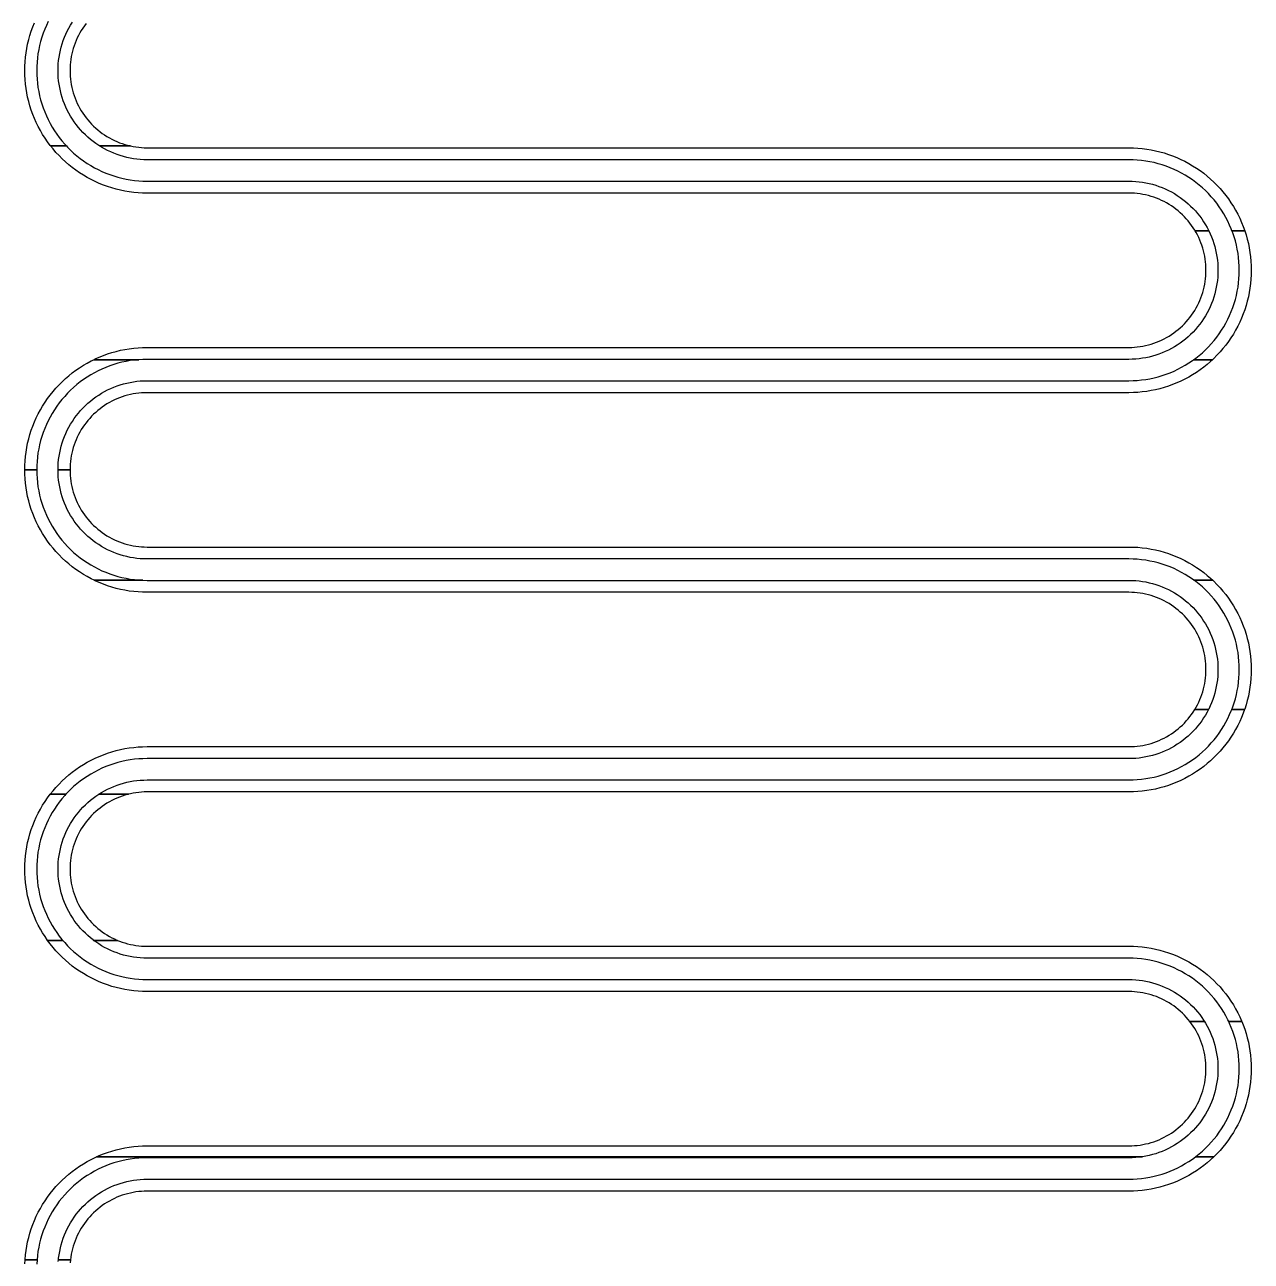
# Model space of a CAD drawing. Extents: x -4550 to 4550, y -4550 to 4550.
# Drawn here: x 43 to 657, y 480 to 1100 of the extents above; entities that cross this region are included whole.
import ezdxf

# ---------------------------------------------------------------- set-up
doc = ezdxf.new("R2010")
doc.units = 0
doc.layers.add('L1D0', color=3, linetype='CONTINUOUS')

msp = doc.modelspace()

# ---------------------------------------------------------------- linework, layer by layer
at = {"layer": 'L1D0'}
for points in [[(54.397, 1101.26), (53.493, 1099.342), (52.663, 1097.391), (51.908, 1095.409), (51.23, 1093.4), (50.629, 1091.367), (50.106, 1089.312), (49.662, 1087.238), (49.299, 1085.149), (49.015, 1083.048), (48.812, 1080.937), (48.691, 1078.82), (48.65, 1076.7), (48.691, 1074.58), (48.812, 1072.463), (49.015, 1070.352), (49.299, 1068.251), (49.662, 1066.162), (50.106, 1064.088), (50.629, 1062.033), (51.23, 1060), (51.908, 1057.991), (52.663, 1056.009), (53.493, 1054.058), (54.397, 1052.14), (55.374, 1050.258), (56.423, 1048.415), (57.541, 1046.614), (58.728, 1044.856), (59.981, 1043.145), (61.298, 1041.484), (62.678, 1039.874), (63.511, 1038.975), (55.626, 1038.975), (55.442, 1039.204), (54.105, 1041.003), (52.834, 1042.849), (51.632, 1044.74), (50.5, 1046.674), (49.439, 1048.648), (48.451, 1050.66), (47.537, 1052.706), (46.698, 1054.784), (45.936, 1056.891), (45.251, 1059.025), (44.645, 1061.183), (44.118, 1063.361), (43.671, 1065.557), (43.304, 1067.767), (43.018, 1069.99), (42.814, 1072.222), (42.691, 1074.459), (42.65, 1076.7), (42.691, 1078.941), (42.814, 1081.178), (43.018, 1083.41), (43.304, 1085.633), (43.671, 1087.843), (44.118, 1090.039), (44.645, 1092.217), (45.251, 1094.375), (45.936, 1096.509), (46.698, 1098.616), (47.537, 1100.694)], [(73.409, 1100.322), (72.566, 1099.189), (71.766, 1098.026), (71.009, 1096.834), (70.295, 1095.616), (69.627, 1094.372), (69.004, 1093.105), (68.429, 1091.816), (67.9, 1090.507), (67.42, 1089.179), (66.989, 1087.835), (66.607, 1086.476), (66.275, 1085.104), (65.993, 1083.72), (65.762, 1082.327), (65.582, 1080.927), (65.453, 1079.521), (65.376, 1078.112), (65.35, 1076.7), (65.376, 1075.288), (65.453, 1073.879), (65.582, 1072.473), (65.762, 1071.073), (65.993, 1069.68), (66.275, 1068.296), (66.607, 1066.924), (66.989, 1065.565), (67.42, 1064.221), (67.9, 1062.893), (68.429, 1061.584), (69.004, 1060.295), (69.627, 1059.028), (70.295, 1057.784), (71.009, 1056.566), (71.766, 1055.374), (72.566, 1054.211), (73.409, 1053.078), (74.292, 1051.977), (75.215, 1050.908), (76.176, 1049.874), (77.174, 1048.876), (78.208, 1047.915), (79.277, 1046.992), (80.378, 1046.109), (81.511, 1045.266), (82.674, 1044.466), (83.866, 1043.709), (85.084, 1042.995), (86.328, 1042.327), (87.595, 1041.704), (88.884, 1041.129), (90.193, 1040.6), (91.521, 1040.12), (92.865, 1039.689), (94.224, 1039.307), (95.596, 1038.975), (80.128, 1038.975), (79.73, 1039.222), (78.312, 1040.179), (76.932, 1041.19), (75.592, 1042.253), (74.293, 1043.366), (73.038, 1044.529), (71.829, 1045.738), (70.666, 1046.993), (69.553, 1048.292), (68.49, 1049.632), (67.479, 1051.012), (66.522, 1052.43), (65.62, 1053.883), (64.774, 1055.37), (63.986, 1056.888), (63.257, 1058.435), (62.587, 1060.009), (61.978, 1061.608), (61.431, 1063.228), (60.946, 1064.869), (60.524, 1066.526), (60.167, 1068.199), (59.873, 1069.884), (59.645, 1071.579), (59.481, 1073.282), (59.383, 1074.99), (59.35, 1076.7), (59.383, 1078.41), (59.481, 1080.118), (59.645, 1081.821), (59.873, 1083.516), (60.167, 1085.201), (60.524, 1086.874), (60.946, 1088.531), (61.431, 1090.172), (61.978, 1091.792), (62.587, 1093.391), (63.257, 1094.965), (63.986, 1096.512), (64.774, 1098.03), (65.62, 1099.517), (66.522, 1100.97)], [(42.691, 478.941), (42.8, 480.927), (48.811, 480.927), (48.691, 478.82)], [(59.481, 480.118), (59.559, 480.927), (65.582, 480.927), (65.453, 479.521)]]:
    msp.add_lwpolyline(points, dxfattribs=at)
for points in [[(629.18, 996.512), (628.991, 996.834), (628.234, 998.026), (627.434, 999.189), (626.591, 1000.322), (625.708, 1001.423), (624.785, 1002.492), (623.824, 1003.526), (622.826, 1004.524), (621.792, 1005.485), (620.723, 1006.408), (619.622, 1007.291), (618.489, 1008.134), (617.326, 1008.934), (616.134, 1009.691), (614.916, 1010.405), (613.672, 1011.073), (612.405, 1011.696), (611.116, 1012.271), (609.807, 1012.8), (608.479, 1013.28), (607.135, 1013.711), (605.776, 1014.093), (604.404, 1014.425), (603.02, 1014.707), (601.627, 1014.938), (600.227, 1015.118), (598.821, 1015.247), (597.412, 1015.324), (596, 1015.35), (104, 1015.35), (101.759, 1015.391), (99.522, 1015.514), (97.29, 1015.718), (95.067, 1016.004), (92.857, 1016.371), (90.661, 1016.818), (88.483, 1017.345), (86.325, 1017.951), (84.191, 1018.636), (82.084, 1019.398), (80.006, 1020.237), (77.96, 1021.151), (75.948, 1022.139), (73.974, 1023.2), (72.04, 1024.332), (70.149, 1025.534), (68.303, 1026.805), (66.504, 1028.142), (64.756, 1029.543), (63.06, 1031.008), (61.419, 1032.534), (59.834, 1034.119), (58.308, 1035.76), (56.843, 1037.456), (55.626, 1038.975), (63.511, 1038.975), (64.119, 1038.319), (65.619, 1036.819), (67.174, 1035.378), (68.784, 1033.998), (70.445, 1032.681), (72.156, 1031.428), (73.914, 1030.241), (75.715, 1029.123), (77.558, 1028.074), (79.44, 1027.097), (81.358, 1026.193), (83.309, 1025.363), (85.291, 1024.608), (87.3, 1023.93), (89.333, 1023.329), (91.388, 1022.806), (93.462, 1022.362), (95.551, 1021.999), (97.652, 1021.715), (99.763, 1021.512), (101.88, 1021.391), (104, 1021.35), (596, 1021.35), (597.71, 1021.317), (599.418, 1021.219), (601.121, 1021.055), (602.816, 1020.827), (604.501, 1020.533), (606.174, 1020.176), (607.831, 1019.754), (609.472, 1019.269), (611.092, 1018.722), (612.691, 1018.113), (614.265, 1017.443), (615.812, 1016.714), (617.33, 1015.926), (618.817, 1015.08), (620.27, 1014.178), (621.688, 1013.221), (623.068, 1012.21), (624.408, 1011.147), (625.707, 1010.034), (626.962, 1008.871), (628.171, 1007.662), (629.334, 1006.407), (630.447, 1005.108), (631.51, 1003.768), (632.521, 1002.388), (633.478, 1000.97), (634.38, 999.517), (635.226, 998.03), (636.014, 996.512)], [(647.672, 996.512), (647.337, 997.391), (646.507, 999.342), (645.603, 1001.26), (644.626, 1003.142), (643.577, 1004.985), (642.459, 1006.786), (641.272, 1008.544), (640.019, 1010.255), (638.702, 1011.916), (637.322, 1013.526), (635.881, 1015.081), (634.381, 1016.581), (632.826, 1018.022), (631.216, 1019.402), (629.555, 1020.719), (627.844, 1021.972), (626.086, 1023.159), (624.285, 1024.277), (622.442, 1025.326), (620.56, 1026.303), (618.642, 1027.207), (616.691, 1028.037), (614.709, 1028.792), (612.7, 1029.47), (610.667, 1030.071), (608.612, 1030.594), (606.538, 1031.038), (604.449, 1031.401), (602.348, 1031.685), (600.237, 1031.888), (598.12, 1032.009), (596, 1032.05), (104, 1032.05), (102.29, 1032.083), (100.582, 1032.181), (98.879, 1032.345), (97.184, 1032.573), (95.499, 1032.867), (93.826, 1033.224), (92.169, 1033.646), (90.528, 1034.131), (88.908, 1034.678), (87.309, 1035.287), (85.735, 1035.957), (84.188, 1036.686), (82.67, 1037.474), (81.183, 1038.32), (80.128, 1038.975), (95.596, 1038.975), (96.98, 1038.693), (98.373, 1038.462), (99.773, 1038.282), (101.179, 1038.153), (102.588, 1038.076), (104, 1038.05), (596, 1038.05), (598.241, 1038.009), (600.478, 1037.886), (602.71, 1037.682), (604.933, 1037.396), (607.143, 1037.029), (609.339, 1036.582), (611.517, 1036.055), (613.675, 1035.449), (615.809, 1034.764), (617.916, 1034.002), (619.994, 1033.163), (622.04, 1032.249), (624.052, 1031.261), (626.026, 1030.2), (627.96, 1029.068), (629.851, 1027.866), (631.697, 1026.595), (633.496, 1025.258), (635.244, 1023.857), (636.94, 1022.392), (638.581, 1020.866), (640.166, 1019.281), (641.692, 1017.64), (643.157, 1015.944), (644.558, 1014.196), (645.895, 1012.397), (647.166, 1010.551), (648.368, 1008.66), (649.5, 1006.726), (650.561, 1004.752), (651.549, 1002.74), (652.463, 1000.694), (653.302, 998.616), (654.063, 996.512)], [(77.225, 931.888), (77.96, 932.249), (80.006, 933.163), (82.084, 934.002), (84.191, 934.764), (86.325, 935.449), (88.483, 936.055), (90.661, 936.582), (92.857, 937.029), (95.067, 937.396), (97.29, 937.682), (99.522, 937.886), (101.759, 938.009), (104, 938.05), (596, 938.05), (597.412, 938.076), (598.821, 938.153), (600.227, 938.282), (601.627, 938.462), (603.02, 938.693), (604.404, 938.975), (605.776, 939.307), (607.135, 939.689), (608.479, 940.12), (609.807, 940.6), (611.116, 941.129), (612.405, 941.704), (613.672, 942.327), (614.916, 942.995), (616.134, 943.709), (617.326, 944.466), (618.489, 945.266), (619.622, 946.109), (620.723, 946.992), (621.792, 947.915), (622.826, 948.876), (623.824, 949.874), (624.785, 950.908), (625.708, 951.977), (626.591, 953.078), (627.434, 954.211), (628.234, 955.374), (628.991, 956.566), (629.705, 957.784), (630.373, 959.028), (630.996, 960.295), (631.571, 961.584), (632.1, 962.893), (632.58, 964.221), (633.011, 965.565), (633.393, 966.924), (633.725, 968.296), (634.007, 969.68), (634.238, 971.073), (634.418, 972.473), (634.547, 973.879), (634.624, 975.288), (634.65, 976.7), (634.624, 978.112), (634.547, 979.521), (634.418, 980.927), (634.238, 982.327), (634.007, 983.72), (633.725, 985.104), (633.393, 986.476), (633.011, 987.835), (632.58, 989.179), (632.1, 990.507), (631.571, 991.816), (630.996, 993.105), (630.373, 994.372), (629.705, 995.616), (629.18, 996.512), (636.014, 996.512), (636.743, 994.965), (637.413, 993.391), (638.022, 991.792), (638.569, 990.172), (639.054, 988.531), (639.476, 986.874), (639.833, 985.201), (640.127, 983.516), (640.355, 981.821), (640.519, 980.118), (640.617, 978.41), (640.65, 976.7), (640.617, 974.99), (640.519, 973.282), (640.355, 971.579), (640.127, 969.884), (639.833, 968.199), (639.476, 966.526), (639.054, 964.869), (638.569, 963.228), (638.022, 961.608), (637.413, 960.009), (636.743, 958.435), (636.014, 956.888), (635.226, 955.37), (634.38, 953.883), (633.478, 952.43), (632.521, 951.012), (631.51, 949.632), (630.447, 948.292), (629.334, 946.993), (628.171, 945.738), (626.962, 944.529), (625.707, 943.366), (624.408, 942.253), (623.068, 941.19), (621.688, 940.179), (620.27, 939.222), (618.817, 938.32), (617.33, 937.474), (615.812, 936.686), (614.265, 935.957), (612.691, 935.287), (611.092, 934.678), (609.472, 934.131), (607.831, 933.646), (606.174, 933.224), (604.501, 932.867), (602.816, 932.573), (601.121, 932.345), (599.418, 932.181), (597.71, 932.083), (596, 932.05), (104, 932.05), (101.88, 932.009), (99.763, 931.888)], [(628.472, 931.888), (629.555, 932.681), (631.216, 933.998), (632.826, 935.378), (634.381, 936.819), (635.881, 938.319), (637.322, 939.874), (638.702, 941.484), (640.019, 943.145), (641.272, 944.856), (642.459, 946.614), (643.577, 948.415), (644.626, 950.258), (645.603, 952.14), (646.507, 954.058), (647.337, 956.009), (648.092, 957.991), (648.77, 960), (649.371, 962.033), (649.894, 964.088), (650.338, 966.162), (650.701, 968.251), (650.985, 970.352), (651.188, 972.463), (651.309, 974.58), (651.35, 976.7), (651.309, 978.82), (651.188, 980.937), (650.985, 983.048), (650.701, 985.149), (650.338, 987.238), (649.894, 989.312), (649.371, 991.367), (648.77, 993.4), (648.092, 995.409), (647.672, 996.512), (654.063, 996.512), (654.064, 996.509), (654.749, 994.375), (655.355, 992.217), (655.882, 990.039), (656.329, 987.843), (656.696, 985.633), (656.982, 983.41), (657.186, 981.178), (657.309, 978.941), (657.35, 976.7), (657.309, 974.459), (657.186, 972.222), (656.982, 969.99), (656.696, 967.767), (656.329, 965.557), (655.882, 963.361), (655.355, 961.183), (654.749, 959.025), (654.064, 956.891), (653.302, 954.784), (652.463, 952.706), (651.549, 950.66), (650.561, 948.648), (649.5, 946.674), (648.368, 944.74), (647.166, 942.849), (645.895, 941.003), (644.558, 939.204), (643.157, 937.456), (641.692, 935.76), (640.166, 934.119), (638.581, 932.534), (637.886, 931.888)], [(42.65, 876.7), (42.691, 878.941), (42.814, 881.178), (43.018, 883.41), (43.304, 885.633), (43.671, 887.843), (44.118, 890.039), (44.645, 892.217), (45.251, 894.375), (45.936, 896.509), (46.698, 898.616), (47.537, 900.694), (48.451, 902.74), (49.439, 904.752), (50.5, 906.726), (51.632, 908.66), (52.834, 910.551), (54.105, 912.397), (55.442, 914.196), (56.843, 915.944), (58.308, 917.64), (59.834, 919.281), (61.419, 920.866), (63.06, 922.392), (64.756, 923.857), (66.504, 925.258), (68.303, 926.595), (70.149, 927.866), (72.04, 929.068), (73.974, 930.2), (75.948, 931.261), (77.225, 931.888), (99.763, 931.888), (97.652, 931.685), (95.551, 931.401), (93.462, 931.038), (91.388, 930.594), (89.333, 930.071), (87.3, 929.47), (85.291, 928.792), (83.309, 928.037), (81.358, 927.207), (79.44, 926.303), (77.558, 925.326), (75.715, 924.277), (73.914, 923.159), (72.156, 921.972), (70.445, 920.719), (68.784, 919.402), (67.174, 918.022), (65.619, 916.581), (64.119, 915.081), (62.678, 913.526), (61.298, 911.916), (59.981, 910.255), (58.728, 908.544), (57.541, 906.786), (56.423, 904.985), (55.374, 903.142), (54.397, 901.26), (53.493, 899.342), (52.663, 897.391), (51.908, 895.409), (51.23, 893.4), (50.629, 891.367), (50.106, 889.312), (49.662, 887.238), (49.299, 885.149), (49.015, 883.048), (48.812, 880.937), (48.691, 878.82), (48.65, 876.7)], [(59.35, 876.7), (59.383, 878.41), (59.481, 880.118), (59.645, 881.821), (59.873, 883.516), (60.167, 885.201), (60.524, 886.874), (60.946, 888.531), (61.431, 890.172), (61.978, 891.792), (62.587, 893.391), (63.257, 894.965), (63.986, 896.512), (64.774, 898.03), (65.62, 899.517), (66.522, 900.97), (67.479, 902.388), (68.49, 903.768), (69.553, 905.108), (70.666, 906.407), (71.829, 907.662), (73.038, 908.871), (74.293, 910.034), (75.592, 911.147), (76.932, 912.21), (78.312, 913.221), (79.73, 914.178), (81.183, 915.08), (82.67, 915.926), (84.188, 916.714), (85.735, 917.443), (87.309, 918.113), (88.908, 918.722), (90.528, 919.269), (92.169, 919.754), (93.826, 920.176), (95.499, 920.533), (97.184, 920.827), (98.879, 921.055), (100.582, 921.219), (102.29, 921.317), (104, 921.35), (596, 921.35), (598.12, 921.391), (600.237, 921.512), (602.348, 921.715), (604.449, 921.999), (606.538, 922.362), (608.612, 922.806), (610.667, 923.329), (612.7, 923.93), (614.709, 924.608), (616.691, 925.363), (618.642, 926.193), (620.56, 927.097), (622.442, 928.074), (624.285, 929.123), (626.086, 930.241), (627.844, 931.428), (628.472, 931.888), (637.886, 931.888), (636.94, 931.008), (635.244, 929.543), (633.496, 928.142), (631.697, 926.805), (629.851, 925.534), (627.96, 924.332), (626.026, 923.2), (624.052, 922.139), (622.04, 921.151), (619.994, 920.237), (617.916, 919.398), (615.809, 918.636), (613.675, 917.951), (611.517, 917.345), (609.339, 916.818), (607.143, 916.371), (604.933, 916.004), (602.71, 915.718), (600.478, 915.514), (598.241, 915.391), (596, 915.35), (104, 915.35), (102.588, 915.324), (101.179, 915.247), (99.773, 915.118), (98.373, 914.938), (96.98, 914.707), (95.596, 914.425), (94.224, 914.093), (92.865, 913.711), (91.521, 913.28), (90.193, 912.8), (88.884, 912.271), (87.595, 911.696), (86.328, 911.073), (85.084, 910.405), (83.866, 909.691), (82.674, 908.934), (81.511, 908.134), (80.378, 907.291), (79.277, 906.408), (78.208, 905.485), (77.174, 904.524), (76.176, 903.526), (75.215, 902.492), (74.292, 901.423), (73.409, 900.322), (72.566, 899.189), (71.766, 898.026), (71.009, 896.834), (70.295, 895.616), (69.627, 894.372), (69.004, 893.105), (68.429, 891.816), (67.9, 890.507), (67.42, 889.179), (66.989, 887.835), (66.607, 886.476), (66.275, 885.104), (65.993, 883.72), (65.762, 882.327), (65.582, 880.927), (65.453, 879.521), (65.376, 878.112), (65.35, 876.7)], [(77.471, 821.391), (75.948, 822.139), (73.974, 823.2), (72.04, 824.332), (70.149, 825.534), (68.303, 826.805), (66.504, 828.142), (64.756, 829.543), (63.06, 831.008), (61.419, 832.534), (59.834, 834.119), (58.308, 835.76), (56.843, 837.456), (55.442, 839.204), (54.105, 841.003), (52.834, 842.849), (51.632, 844.74), (50.5, 846.674), (49.439, 848.648), (48.451, 850.66), (47.537, 852.706), (46.698, 854.784), (45.936, 856.891), (45.251, 859.025), (44.645, 861.183), (44.118, 863.361), (43.671, 865.557), (43.304, 867.767), (43.018, 869.99), (42.814, 872.222), (42.691, 874.459), (42.65, 876.7), (48.65, 876.7), (48.691, 874.58), (48.812, 872.463), (49.015, 870.352), (49.299, 868.251), (49.662, 866.162), (50.106, 864.088), (50.629, 862.033), (51.23, 860), (51.908, 857.991), (52.663, 856.009), (53.493, 854.058), (54.397, 852.14), (55.374, 850.258), (56.423, 848.415), (57.541, 846.614), (58.728, 844.856), (59.981, 843.145), (61.298, 841.484), (62.678, 839.874), (64.119, 838.319), (65.619, 836.819), (67.174, 835.378), (68.784, 833.998), (70.445, 832.681), (72.156, 831.428), (73.914, 830.241), (75.715, 829.123), (77.558, 828.074), (79.44, 827.097), (81.358, 826.193), (83.309, 825.363), (85.291, 824.608), (87.3, 823.93), (89.333, 823.329), (91.388, 822.806), (93.462, 822.362), (95.551, 821.999), (97.652, 821.715), (99.763, 821.512), (101.88, 821.391)], [(628.637, 821.391), (627.844, 821.972), (626.086, 823.159), (624.285, 824.277), (622.442, 825.326), (620.56, 826.303), (618.642, 827.207), (616.691, 828.037), (614.709, 828.792), (612.7, 829.47), (610.667, 830.071), (608.612, 830.594), (606.538, 831.038), (604.449, 831.401), (602.348, 831.685), (600.237, 831.888), (598.12, 832.009), (596, 832.05), (104, 832.05), (102.29, 832.083), (100.582, 832.181), (98.879, 832.345), (97.184, 832.573), (95.499, 832.867), (93.826, 833.224), (92.169, 833.646), (90.528, 834.131), (88.908, 834.678), (87.309, 835.287), (85.735, 835.957), (84.188, 836.686), (82.67, 837.474), (81.183, 838.32), (79.73, 839.222), (78.312, 840.179), (76.932, 841.19), (75.592, 842.253), (74.293, 843.366), (73.038, 844.529), (71.829, 845.738), (70.666, 846.993), (69.553, 848.292), (68.49, 849.632), (67.479, 851.012), (66.522, 852.43), (65.62, 853.883), (64.774, 855.37), (63.986, 856.888), (63.257, 858.435), (62.587, 860.009), (61.978, 861.608), (61.431, 863.228), (60.946, 864.869), (60.524, 866.526), (60.167, 868.199), (59.873, 869.884), (59.645, 871.579), (59.481, 873.282), (59.383, 874.99), (59.35, 876.7), (65.35, 876.7), (65.376, 875.288), (65.453, 873.879), (65.582, 872.473), (65.762, 871.073), (65.993, 869.68), (66.275, 868.296), (66.607, 866.924), (66.989, 865.565), (67.42, 864.221), (67.9, 862.893), (68.429, 861.584), (69.004, 860.295), (69.627, 859.028), (70.295, 857.784), (71.009, 856.566), (71.766, 855.374), (72.566, 854.211), (73.409, 853.078), (74.292, 851.977), (75.215, 850.908), (76.176, 849.874), (77.174, 848.876), (78.208, 847.915), (79.277, 846.992), (80.378, 846.109), (81.511, 845.266), (82.674, 844.466), (83.866, 843.709), (85.084, 842.995), (86.328, 842.327), (87.595, 841.704), (88.884, 841.129), (90.193, 840.6), (91.521, 840.12), (92.865, 839.689), (94.224, 839.307), (95.596, 838.975), (96.98, 838.693), (98.373, 838.462), (99.773, 838.282), (101.179, 838.153), (102.588, 838.076), (104, 838.05), (596, 838.05), (598.241, 838.009), (600.478, 837.886), (602.71, 837.682), (604.933, 837.396), (607.143, 837.029), (609.339, 836.582), (611.517, 836.055), (613.675, 835.449), (615.809, 834.764), (617.916, 834.002), (619.994, 833.163), (622.04, 832.249), (624.052, 831.261), (626.026, 830.2), (627.96, 829.068), (629.851, 827.866), (631.697, 826.595), (633.496, 825.258), (635.244, 823.857), (636.94, 822.392), (638.016, 821.391)], [(628.991, 756.566), (629.705, 757.784), (630.373, 759.028), (630.996, 760.295), (631.571, 761.584), (632.1, 762.893), (632.58, 764.221), (633.011, 765.565), (633.393, 766.924), (633.725, 768.296), (634.007, 769.68), (634.238, 771.073), (634.418, 772.473), (634.547, 773.879), (634.624, 775.288), (634.65, 776.7), (634.624, 778.112), (634.547, 779.521), (634.418, 780.927), (634.238, 782.327), (634.007, 783.72), (633.725, 785.104), (633.393, 786.476), (633.011, 787.835), (632.58, 789.179), (632.1, 790.507), (631.571, 791.816), (630.996, 793.105), (630.373, 794.372), (629.705, 795.616), (628.991, 796.834), (628.234, 798.026), (627.434, 799.189), (626.591, 800.322), (625.708, 801.423), (624.785, 802.492), (623.824, 803.526), (622.826, 804.524), (621.792, 805.485), (620.723, 806.408), (619.622, 807.291), (618.489, 808.134), (617.326, 808.934), (616.134, 809.691), (614.916, 810.405), (613.672, 811.073), (612.405, 811.696), (611.116, 812.271), (609.807, 812.8), (608.479, 813.28), (607.135, 813.711), (605.776, 814.093), (604.404, 814.425), (603.02, 814.707), (601.627, 814.938), (600.227, 815.118), (598.821, 815.247), (597.412, 815.324), (596, 815.35), (104, 815.35), (101.759, 815.391), (99.522, 815.514), (97.29, 815.718), (95.067, 816.004), (92.857, 816.371), (90.661, 816.818), (88.483, 817.345), (86.325, 817.951), (84.191, 818.636), (82.084, 819.398), (80.006, 820.237), (77.96, 821.151), (77.471, 821.391), (101.88, 821.391), (104, 821.35), (596, 821.35), (597.71, 821.317), (599.418, 821.219), (601.121, 821.055), (602.816, 820.827), (604.501, 820.533), (606.174, 820.176), (607.831, 819.754), (609.472, 819.269), (611.092, 818.722), (612.691, 818.113), (614.265, 817.443), (615.812, 816.714), (617.33, 815.926), (618.817, 815.08), (620.27, 814.178), (621.688, 813.221), (623.068, 812.21), (624.408, 811.147), (625.707, 810.034), (626.962, 808.871), (628.171, 807.662), (629.334, 806.407), (630.447, 805.108), (631.51, 803.768), (632.521, 802.388), (633.478, 800.97), (634.38, 799.517), (635.226, 798.03), (636.014, 796.512), (636.743, 794.965), (637.413, 793.391), (638.022, 791.792), (638.569, 790.172), (639.054, 788.531), (639.476, 786.874), (639.833, 785.201), (640.127, 783.516), (640.355, 781.821), (640.519, 780.118), (640.617, 778.41), (640.65, 776.7), (640.617, 774.99), (640.519, 773.282), (640.355, 771.579), (640.127, 769.884), (639.833, 768.199), (639.476, 766.526), (639.054, 764.869), (638.569, 763.228), (638.022, 761.608), (637.413, 760.009), (636.743, 758.435), (636.014, 756.888), (635.847, 756.566)], [(647.549, 756.566), (648.092, 757.991), (648.77, 760), (649.371, 762.033), (649.894, 764.088), (650.338, 766.162), (650.701, 768.251), (650.985, 770.352), (651.188, 772.463), (651.309, 774.58), (651.35, 776.7), (651.309, 778.82), (651.188, 780.937), (650.985, 783.048), (650.701, 785.149), (650.338, 787.238), (649.894, 789.312), (649.371, 791.367), (648.77, 793.4), (648.092, 795.409), (647.337, 797.391), (646.507, 799.342), (645.603, 801.26), (644.626, 803.142), (643.577, 804.985), (642.459, 806.786), (641.272, 808.544), (640.019, 810.255), (638.702, 811.916), (637.322, 813.526), (635.881, 815.081), (634.381, 816.581), (632.826, 818.022), (631.216, 819.402), (629.555, 820.719), (628.637, 821.391), (638.016, 821.391), (638.581, 820.866), (640.166, 819.281), (641.692, 817.64), (643.157, 815.944), (644.558, 814.196), (645.895, 812.397), (647.166, 810.551), (648.368, 808.66), (649.5, 806.726), (650.561, 804.752), (651.549, 802.74), (652.463, 800.694), (653.302, 798.616), (654.064, 796.509), (654.749, 794.375), (655.355, 792.217), (655.882, 790.039), (656.329, 787.843), (656.696, 785.633), (656.982, 783.41), (657.186, 781.178), (657.309, 778.941), (657.35, 776.7), (657.309, 774.459), (657.186, 772.222), (656.982, 769.99), (656.696, 767.767), (656.329, 765.557), (655.882, 763.361), (655.355, 761.183), (654.749, 759.025), (654.064, 756.891), (653.946, 756.566)], [(55.442, 714.196), (56.843, 715.944), (58.308, 717.64), (59.834, 719.281), (61.419, 720.866), (63.06, 722.392), (64.756, 723.857), (66.504, 725.258), (68.303, 726.595), (70.149, 727.866), (72.04, 729.068), (73.974, 730.2), (75.948, 731.261), (77.96, 732.249), (80.006, 733.163), (82.084, 734.002), (84.191, 734.764), (86.325, 735.449), (88.483, 736.055), (90.661, 736.582), (92.857, 737.029), (95.067, 737.396), (97.29, 737.682), (99.522, 737.886), (101.759, 738.009), (104, 738.05), (596, 738.05), (597.412, 738.076), (598.821, 738.153), (600.227, 738.282), (601.627, 738.462), (603.02, 738.693), (604.404, 738.975), (605.776, 739.307), (607.135, 739.689), (608.479, 740.12), (609.807, 740.6), (611.116, 741.129), (612.405, 741.704), (613.672, 742.327), (614.916, 742.995), (616.134, 743.709), (617.326, 744.466), (618.489, 745.266), (619.622, 746.109), (620.723, 746.992), (621.792, 747.915), (622.826, 748.876), (623.824, 749.874), (624.785, 750.908), (625.708, 751.977), (626.591, 753.078), (627.434, 754.211), (628.234, 755.374), (628.991, 756.566), (635.847, 756.566), (635.226, 755.37), (634.38, 753.883), (633.478, 752.43), (632.521, 751.012), (631.51, 749.632), (630.447, 748.292), (629.334, 746.993), (628.171, 745.738), (626.962, 744.529), (625.707, 743.366), (624.408, 742.253), (623.068, 741.19), (621.688, 740.179), (620.27, 739.222), (618.817, 738.32), (617.33, 737.474), (615.812, 736.686), (614.265, 735.957), (612.691, 735.287), (611.092, 734.678), (609.472, 734.131), (607.831, 733.646), (606.174, 733.224), (604.501, 732.867), (602.816, 732.573), (601.121, 732.345), (599.418, 732.181), (597.71, 732.083), (596, 732.05), (104, 732.05), (101.88, 732.009), (99.763, 731.888), (97.652, 731.685), (95.551, 731.401), (93.462, 731.038), (91.388, 730.594), (89.333, 730.071), (87.3, 729.47), (85.291, 728.792), (83.309, 728.037), (81.358, 727.207), (79.44, 726.303), (77.558, 725.326), (75.715, 724.277), (73.914, 723.159), (72.156, 721.972), (70.445, 720.719), (68.784, 719.402), (67.174, 718.022), (65.619, 716.581), (64.119, 715.081), (63.299, 714.196)], [(79.759, 714.196), (81.183, 715.08), (82.67, 715.926), (84.188, 716.714), (85.735, 717.443), (87.309, 718.113), (88.908, 718.722), (90.528, 719.269), (92.169, 719.754), (93.826, 720.176), (95.499, 720.533), (97.184, 720.827), (98.879, 721.055), (100.582, 721.219), (102.29, 721.317), (104, 721.35), (596, 721.35), (598.12, 721.391), (600.237, 721.512), (602.348, 721.715), (604.449, 721.999), (606.538, 722.362), (608.612, 722.806), (610.667, 723.329), (612.7, 723.93), (614.709, 724.608), (616.691, 725.363), (618.642, 726.193), (620.56, 727.097), (622.442, 728.074), (624.285, 729.123), (626.086, 730.241), (627.844, 731.428), (629.555, 732.681), (631.216, 733.998), (632.826, 735.378), (634.381, 736.819), (635.881, 738.319), (637.322, 739.874), (638.702, 741.484), (640.019, 743.145), (641.272, 744.856), (642.459, 746.614), (643.577, 748.415), (644.626, 750.258), (645.603, 752.14), (646.507, 754.058), (647.337, 756.009), (647.549, 756.566), (653.946, 756.566), (653.302, 754.784), (652.463, 752.706), (651.549, 750.66), (650.561, 748.648), (649.5, 746.674), (648.368, 744.74), (647.166, 742.849), (645.895, 741.003), (644.558, 739.204), (643.157, 737.456), (641.692, 735.76), (640.166, 734.119), (638.581, 732.534), (636.94, 731.008), (635.244, 729.543), (633.496, 728.142), (631.697, 726.805), (629.851, 725.534), (627.96, 724.332), (626.026, 723.2), (624.052, 722.139), (622.04, 721.151), (619.994, 720.237), (617.916, 719.398), (615.809, 718.636), (613.675, 717.951), (611.517, 717.345), (609.339, 716.818), (607.143, 716.371), (604.933, 716.004), (602.71, 715.718), (600.478, 715.514), (598.241, 715.391), (596, 715.35), (104, 715.35), (102.588, 715.324), (101.179, 715.247), (99.773, 715.118), (98.373, 714.938), (96.98, 714.707), (95.596, 714.425), (94.65, 714.196)], [(54.105, 641.003), (52.834, 642.849), (51.632, 644.74), (50.5, 646.674), (49.439, 648.648), (48.451, 650.66), (47.537, 652.706), (46.698, 654.784), (45.936, 656.891), (45.251, 659.025), (44.645, 661.183), (44.118, 663.361), (43.671, 665.557), (43.304, 667.767), (43.018, 669.99), (42.814, 672.222), (42.691, 674.459), (42.65, 676.7), (42.691, 678.941), (42.814, 681.178), (43.018, 683.41), (43.304, 685.633), (43.671, 687.843), (44.118, 690.039), (44.645, 692.217), (45.251, 694.375), (45.936, 696.509), (46.698, 698.616), (47.537, 700.694), (48.451, 702.74), (49.439, 704.752), (50.5, 706.726), (51.632, 708.66), (52.834, 710.551), (54.105, 712.397), (55.442, 714.196), (63.299, 714.196), (62.678, 713.526), (61.298, 711.916), (59.981, 710.255), (58.728, 708.544), (57.541, 706.786), (56.423, 704.985), (55.374, 703.142), (54.397, 701.26), (53.493, 699.342), (52.663, 697.391), (51.908, 695.409), (51.23, 693.4), (50.629, 691.367), (50.106, 689.312), (49.662, 687.238), (49.299, 685.149), (49.015, 683.048), (48.812, 680.937), (48.691, 678.82), (48.65, 676.7), (48.691, 674.58), (48.812, 672.463), (49.015, 670.352), (49.299, 668.251), (49.662, 666.162), (50.106, 664.088), (50.629, 662.033), (51.23, 660), (51.908, 657.991), (52.663, 656.009), (53.493, 654.058), (54.397, 652.14), (55.374, 650.258), (56.423, 648.415), (57.541, 646.614), (58.728, 644.856), (59.981, 643.145), (61.298, 641.484), (61.71, 641.003)], [(77.187, 641.003), (76.932, 641.19), (75.592, 642.253), (74.293, 643.366), (73.038, 644.529), (71.829, 645.738), (70.666, 646.993), (69.553, 648.292), (68.49, 649.632), (67.479, 651.012), (66.522, 652.43), (65.62, 653.883), (64.774, 655.37), (63.986, 656.888), (63.257, 658.435), (62.587, 660.009), (61.978, 661.608), (61.431, 663.228), (60.946, 664.869), (60.524, 666.526), (60.167, 668.199), (59.873, 669.884), (59.645, 671.579), (59.481, 673.282), (59.383, 674.99), (59.35, 676.7), (59.383, 678.41), (59.481, 680.118), (59.645, 681.821), (59.873, 683.516), (60.167, 685.201), (60.524, 686.874), (60.946, 688.531), (61.431, 690.172), (61.978, 691.792), (62.587, 693.391), (63.257, 694.965), (63.986, 696.512), (64.774, 698.03), (65.62, 699.517), (66.522, 700.97), (67.479, 702.388), (68.49, 703.768), (69.553, 705.108), (70.666, 706.407), (71.829, 707.662), (73.038, 708.871), (74.293, 710.034), (75.592, 711.147), (76.932, 712.21), (78.312, 713.221), (79.73, 714.178), (79.759, 714.196), (94.65, 714.196), (94.224, 714.093), (92.865, 713.711), (91.521, 713.28), (90.193, 712.8), (88.884, 712.271), (87.595, 711.696), (86.328, 711.073), (85.084, 710.405), (83.866, 709.691), (82.674, 708.934), (81.511, 708.134), (80.378, 707.291), (79.277, 706.408), (78.208, 705.485), (77.174, 704.524), (76.176, 703.526), (75.215, 702.492), (74.292, 701.423), (73.409, 700.322), (72.566, 699.189), (71.766, 698.026), (71.009, 696.834), (70.295, 695.616), (69.627, 694.372), (69.004, 693.105), (68.429, 691.816), (67.9, 690.507), (67.42, 689.179), (66.989, 687.835), (66.607, 686.476), (66.275, 685.104), (65.993, 683.72), (65.762, 682.327), (65.582, 680.927), (65.453, 679.521), (65.376, 678.112), (65.35, 676.7), (65.376, 675.288), (65.453, 673.879), (65.582, 672.473), (65.762, 671.073), (65.993, 669.68), (66.275, 668.296), (66.607, 666.924), (66.989, 665.565), (67.42, 664.221), (67.9, 662.893), (68.429, 661.584), (69.004, 660.295), (69.627, 659.028), (70.295, 657.784), (71.009, 656.566), (71.766, 655.374), (72.566, 654.211), (73.409, 653.078), (74.292, 651.977), (75.215, 650.908), (76.176, 649.874), (77.174, 648.876), (78.208, 647.915), (79.277, 646.992), (80.378, 646.109), (81.511, 645.266), (82.674, 644.466), (83.866, 643.709), (85.084, 642.995), (86.328, 642.327), (87.595, 641.704), (88.884, 641.129), (89.196, 641.003)], [(626.591, 600.322), (625.708, 601.423), (624.785, 602.492), (623.824, 603.526), (622.826, 604.524), (621.792, 605.485), (620.723, 606.408), (619.622, 607.291), (618.489, 608.134), (617.326, 608.934), (616.134, 609.691), (614.916, 610.405), (613.672, 611.073), (612.405, 611.696), (611.116, 612.271), (609.807, 612.8), (608.479, 613.28), (607.135, 613.711), (605.776, 614.093), (604.404, 614.425), (603.02, 614.707), (601.627, 614.938), (600.227, 615.118), (598.821, 615.247), (597.412, 615.324), (596, 615.35), (104, 615.35), (101.759, 615.391), (99.522, 615.514), (97.29, 615.718), (95.067, 616.004), (92.857, 616.371), (90.661, 616.818), (88.483, 617.345), (86.325, 617.951), (84.191, 618.636), (82.084, 619.398), (80.006, 620.237), (77.96, 621.151), (75.948, 622.139), (73.974, 623.2), (72.04, 624.332), (70.149, 625.534), (68.303, 626.805), (66.504, 628.142), (64.756, 629.543), (63.06, 631.008), (61.419, 632.534), (59.834, 634.119), (58.308, 635.76), (56.843, 637.456), (55.442, 639.204), (54.105, 641.003), (61.71, 641.003), (62.678, 639.874), (64.119, 638.319), (65.619, 636.819), (67.174, 635.378), (68.784, 633.998), (70.445, 632.681), (72.156, 631.428), (73.914, 630.241), (75.715, 629.123), (77.558, 628.074), (79.44, 627.097), (81.358, 626.193), (83.309, 625.363), (85.291, 624.608), (87.3, 623.93), (89.333, 623.329), (91.388, 622.806), (93.462, 622.362), (95.551, 621.999), (97.652, 621.715), (99.763, 621.512), (101.88, 621.391), (104, 621.35), (596, 621.35), (597.71, 621.317), (599.418, 621.219), (601.121, 621.055), (602.816, 620.827), (604.501, 620.533), (606.174, 620.176), (607.831, 619.754), (609.472, 619.269), (611.092, 618.722), (612.691, 618.113), (614.265, 617.443), (615.812, 616.714), (617.33, 615.926), (618.817, 615.08), (620.27, 614.178), (621.688, 613.221), (623.068, 612.21), (624.408, 611.147), (625.707, 610.034), (626.962, 608.871), (628.171, 607.662), (629.334, 606.407), (630.447, 605.108), (631.51, 603.768), (632.521, 602.388), (633.478, 600.97), (633.88, 600.322)], [(646.045, 600.322), (645.603, 601.26), (644.626, 603.142), (643.577, 604.985), (642.459, 606.786), (641.272, 608.544), (640.019, 610.255), (638.702, 611.916), (637.322, 613.526), (635.881, 615.081), (634.381, 616.581), (632.826, 618.022), (631.216, 619.402), (629.555, 620.719), (627.844, 621.972), (626.086, 623.159), (624.285, 624.277), (622.442, 625.326), (620.56, 626.303), (618.642, 627.207), (616.691, 628.037), (614.709, 628.792), (612.7, 629.47), (610.667, 630.071), (608.612, 630.594), (606.538, 631.038), (604.449, 631.401), (602.348, 631.685), (600.237, 631.888), (598.12, 632.009), (596, 632.05), (104, 632.05), (102.29, 632.083), (100.582, 632.181), (98.879, 632.345), (97.184, 632.573), (95.499, 632.867), (93.826, 633.224), (92.169, 633.646), (90.528, 634.131), (88.908, 634.678), (87.309, 635.287), (85.735, 635.957), (84.188, 636.686), (82.67, 637.474), (81.183, 638.32), (79.73, 639.222), (78.312, 640.179), (77.187, 641.003), (89.196, 641.003), (90.193, 640.6), (91.521, 640.12), (92.865, 639.689), (94.224, 639.307), (95.596, 638.975), (96.98, 638.693), (98.373, 638.462), (99.773, 638.282), (101.179, 638.153), (102.588, 638.076), (104, 638.05), (596, 638.05), (598.241, 638.009), (600.478, 637.886), (602.71, 637.682), (604.933, 637.396), (607.143, 637.029), (609.339, 636.582), (611.517, 636.055), (613.675, 635.449), (615.809, 634.764), (617.916, 634.002), (619.994, 633.163), (622.04, 632.249), (624.052, 631.261), (626.026, 630.2), (627.96, 629.068), (629.851, 627.866), (631.697, 626.595), (633.496, 625.258), (635.244, 623.857), (636.94, 622.392), (638.581, 620.866), (640.166, 619.281), (641.692, 617.64), (643.157, 615.944), (644.558, 614.196), (645.895, 612.397), (647.166, 610.551), (648.368, 608.66), (649.5, 606.726), (650.561, 604.752), (651.549, 602.74), (652.463, 600.694), (652.613, 600.322)], [(78.685, 532.573), (80.006, 533.163), (82.084, 534.002), (84.191, 534.764), (86.325, 535.449), (88.483, 536.055), (90.661, 536.582), (92.857, 537.029), (95.067, 537.396), (97.29, 537.682), (99.522, 537.886), (101.759, 538.009), (104, 538.05), (596, 538.05), (597.412, 538.076), (598.821, 538.153), (600.227, 538.282), (601.627, 538.462), (603.02, 538.693), (604.404, 538.975), (605.776, 539.307), (607.135, 539.689), (608.479, 540.12), (609.807, 540.6), (611.116, 541.129), (612.405, 541.704), (613.672, 542.327), (614.916, 542.995), (616.134, 543.709), (617.326, 544.466), (618.489, 545.266), (619.622, 546.109), (620.723, 546.992), (621.792, 547.915), (622.826, 548.876), (623.824, 549.874), (624.785, 550.908), (625.708, 551.977), (626.591, 553.078), (627.434, 554.211), (628.234, 555.374), (628.991, 556.566), (629.705, 557.784), (630.373, 559.028), (630.996, 560.295), (631.571, 561.584), (632.1, 562.893), (632.58, 564.221), (633.011, 565.565), (633.393, 566.924), (633.725, 568.296), (634.007, 569.68), (634.238, 571.073), (634.418, 572.473), (634.547, 573.879), (634.624, 575.288), (634.65, 576.7), (634.624, 578.112), (634.547, 579.521), (634.418, 580.927), (634.238, 582.327), (634.007, 583.72), (633.725, 585.104), (633.393, 586.476), (633.011, 587.835), (632.58, 589.179), (632.1, 590.507), (631.571, 591.816), (630.996, 593.105), (630.373, 594.372), (629.705, 595.616), (628.991, 596.834), (628.234, 598.026), (627.434, 599.189), (626.591, 600.322), (633.88, 600.322), (634.38, 599.517), (635.226, 598.03), (636.014, 596.512), (636.743, 594.965), (637.413, 593.391), (638.022, 591.792), (638.569, 590.172), (639.054, 588.531), (639.476, 586.874), (639.833, 585.201), (640.127, 583.516), (640.355, 581.821), (640.519, 580.118), (640.617, 578.41), (640.65, 576.7), (640.617, 574.99), (640.519, 573.282), (640.355, 571.579), (640.127, 569.884), (639.833, 568.199), (639.476, 566.526), (639.054, 564.869), (638.569, 563.228), (638.022, 561.608), (637.413, 560.009), (636.743, 558.435), (636.014, 556.888), (635.226, 555.37), (634.38, 553.883), (633.478, 552.43), (632.521, 551.012), (631.51, 549.632), (630.447, 548.292), (629.334, 546.993), (628.171, 545.738), (626.962, 544.529), (625.707, 543.366), (624.408, 542.253), (623.068, 541.19), (621.688, 540.179), (620.27, 539.222), (618.817, 538.32), (617.33, 537.474), (615.812, 536.686), (614.265, 535.957), (612.691, 535.287), (611.092, 534.678), (609.472, 534.131), (607.831, 533.646), (606.174, 533.224), (604.501, 532.867), (602.816, 532.573)], [(629.408, 532.573), (629.555, 532.681), (631.216, 533.998), (632.826, 535.378), (634.381, 536.819), (635.881, 538.319), (637.322, 539.874), (638.702, 541.484), (640.019, 543.145), (641.272, 544.856), (642.459, 546.614), (643.577, 548.415), (644.626, 550.258), (645.603, 552.14), (646.507, 554.058), (647.337, 556.009), (648.092, 557.991), (648.77, 560), (649.371, 562.033), (649.894, 564.088), (650.338, 566.162), (650.701, 568.251), (650.985, 570.352), (651.188, 572.463), (651.309, 574.58), (651.35, 576.7), (651.309, 578.82), (651.188, 580.937), (650.985, 583.048), (650.701, 585.149), (650.338, 587.238), (649.894, 589.312), (649.371, 591.367), (648.77, 593.4), (648.092, 595.409), (647.337, 597.391), (646.507, 599.342), (646.045, 600.322), (652.613, 600.322), (653.302, 598.616), (654.064, 596.509), (654.749, 594.375), (655.355, 592.217), (655.882, 590.039), (656.329, 587.843), (656.696, 585.633), (656.982, 583.41), (657.186, 581.178), (657.309, 578.941), (657.35, 576.7), (657.309, 574.459), (657.186, 572.222), (656.982, 569.99), (656.696, 567.767), (656.329, 565.557), (655.882, 563.361), (655.355, 561.183), (654.749, 559.025), (654.064, 556.891), (653.302, 554.784), (652.463, 552.706), (651.549, 550.66), (650.561, 548.648), (649.5, 546.674), (648.368, 544.74), (647.166, 542.849), (645.895, 541.003), (644.558, 539.204), (643.157, 537.456), (641.692, 535.76), (640.166, 534.119), (638.62, 532.573)], [(42.8, 480.927), (42.814, 481.178), (43.018, 483.41), (43.304, 485.633), (43.671, 487.843), (44.118, 490.039), (44.645, 492.217), (45.251, 494.375), (45.936, 496.509), (46.698, 498.616), (47.537, 500.694), (48.451, 502.74), (49.439, 504.752), (50.5, 506.726), (51.632, 508.66), (52.834, 510.551), (54.105, 512.397), (55.442, 514.196), (56.843, 515.944), (58.308, 517.64), (59.834, 519.281), (61.419, 520.866), (63.06, 522.392), (64.756, 523.857), (66.504, 525.258), (68.303, 526.595), (70.149, 527.866), (72.04, 529.068), (73.974, 530.2), (75.948, 531.261), (77.96, 532.249), (78.685, 532.573), (602.816, 532.573), (601.121, 532.345), (599.418, 532.181), (597.71, 532.083), (596, 532.05), (104, 532.05), (101.88, 532.009), (99.763, 531.888), (97.652, 531.685), (95.551, 531.401), (93.462, 531.038), (91.388, 530.594), (89.333, 530.071), (87.3, 529.47), (85.291, 528.792), (83.309, 528.037), (81.358, 527.207), (79.44, 526.303), (77.558, 525.326), (75.715, 524.277), (73.914, 523.159), (72.156, 521.972), (70.445, 520.719), (68.784, 519.402), (67.174, 518.022), (65.619, 516.581), (64.119, 515.081), (62.678, 513.526), (61.298, 511.916), (59.981, 510.255), (58.728, 508.544), (57.541, 506.786), (56.423, 504.985), (55.374, 503.142), (54.397, 501.26), (53.493, 499.342), (52.663, 497.391), (51.908, 495.409), (51.23, 493.4), (50.629, 491.367), (50.106, 489.312), (49.662, 487.238), (49.299, 485.149), (49.015, 483.048), (48.812, 480.937), (48.811, 480.927)], [(59.559, 480.927), (59.645, 481.821), (59.873, 483.516), (60.167, 485.201), (60.524, 486.874), (60.946, 488.531), (61.431, 490.172), (61.978, 491.792), (62.587, 493.391), (63.257, 494.965), (63.986, 496.512), (64.774, 498.03), (65.62, 499.517), (66.522, 500.97), (67.479, 502.388), (68.49, 503.768), (69.553, 505.108), (70.666, 506.407), (71.829, 507.662), (73.038, 508.871), (74.293, 510.034), (75.592, 511.147), (76.932, 512.21), (78.312, 513.221), (79.73, 514.178), (81.183, 515.08), (82.67, 515.926), (84.188, 516.714), (85.735, 517.443), (87.309, 518.113), (88.908, 518.722), (90.528, 519.269), (92.169, 519.754), (93.826, 520.176), (95.499, 520.533), (97.184, 520.827), (98.879, 521.055), (100.582, 521.219), (102.29, 521.317), (104, 521.35), (596, 521.35), (598.12, 521.391), (600.237, 521.512), (602.348, 521.715), (604.449, 521.999), (606.538, 522.362), (608.612, 522.806), (610.667, 523.329), (612.7, 523.93), (614.709, 524.608), (616.691, 525.363), (618.642, 526.193), (620.56, 527.097), (622.442, 528.074), (624.285, 529.123), (626.086, 530.241), (627.844, 531.428), (629.408, 532.573), (638.62, 532.573), (638.581, 532.534), (636.94, 531.008), (635.244, 529.543), (633.496, 528.142), (631.697, 526.805), (629.851, 525.534), (627.96, 524.332), (626.026, 523.2), (624.052, 522.139), (622.04, 521.151), (619.994, 520.237), (617.916, 519.398), (615.809, 518.636), (613.675, 517.951), (611.517, 517.345), (609.339, 516.818), (607.143, 516.371), (604.933, 516.004), (602.71, 515.718), (600.478, 515.514), (598.241, 515.391), (596, 515.35), (104, 515.35), (102.588, 515.324), (101.179, 515.247), (99.773, 515.118), (98.373, 514.938), (96.98, 514.707), (95.596, 514.425), (94.224, 514.093), (92.865, 513.711), (91.521, 513.28), (90.193, 512.8), (88.884, 512.271), (87.595, 511.696), (86.328, 511.073), (85.084, 510.405), (83.866, 509.691), (82.674, 508.934), (81.511, 508.134), (80.378, 507.291), (79.277, 506.408), (78.208, 505.485), (77.174, 504.524), (76.176, 503.526), (75.215, 502.492), (74.292, 501.423), (73.409, 500.322), (72.566, 499.189), (71.766, 498.026), (71.009, 496.834), (70.295, 495.616), (69.627, 494.372), (69.004, 493.105), (68.429, 491.816), (67.9, 490.507), (67.42, 489.179), (66.989, 487.835), (66.607, 486.476), (66.275, 485.104), (65.993, 483.72), (65.762, 482.327), (65.582, 480.927)]]:
    msp.add_lwpolyline(points, close=True, dxfattribs=at)

doc.saveas('drawing.dxf')
